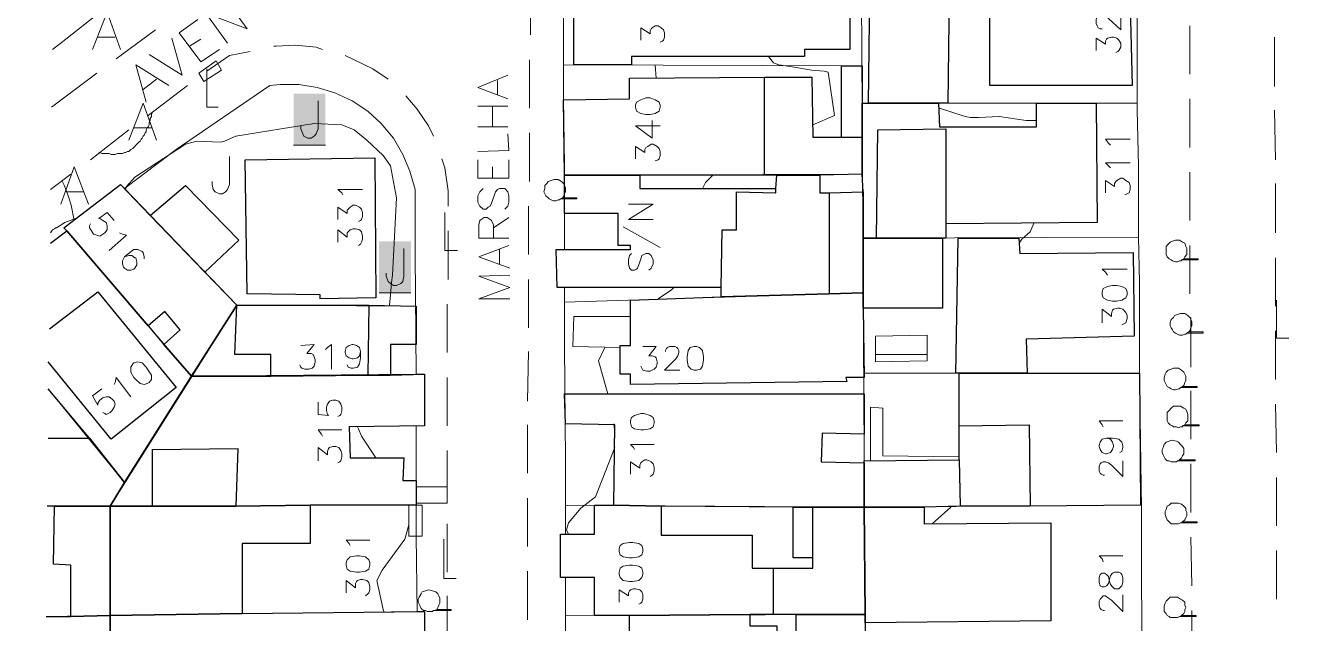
# Model space of a CAD drawing. Extents: x -2391 to 32076, y -11492 to 5852.
# Drawn here: x 4372.7 to 4478.2, y -1070 to -1020.9 of the extents above; entities that cross this region are included whole.
import ezdxf

# ---------------------------------------------------------------- set-up
doc = ezdxf.new("R2010")
doc.units = 0
doc.header["$LTSCALE"] = 7
for name, color, linetype in [('ALVE-CT', 3, 'CONTINUOUS'), ('PDF_A101 - EDIFICACAO', 7, 'CONTINUOUS'), ('PDF_A103 - PROJECAO_1', 7, 'CONTINUOUS'), ('PDF_A104 - PROJECAO_2', 7, 'CONTINUOUS'), ('PDF_A118 - PISCINA', 7, 'CONTINUOUS'), ('PDF_A119 - TELHEIRO', 7, 'CONTINUOUS'), ('PDF_A120 - MARQUISE', 7, 'CONTINUOUS'), ('PDF_A123 - N DE PORTA', 7, 'CONTINUOUS'), ('PDF_A124 - MURO', 7, 'CONTINUOUS'), ('PDF_A133 - CANTEIRO_JARDIM_ESTUFA', 7, 'CONTINUOUS'), ('PDF_C301 - MEIO_FIO_2D', 7, 'CONTINUOUS'), ('PDF_C307 - TXT_NOME_LOGRADOURO', 7, 'CONTINUOUS'), ('PDF_C315 - ESCADARIA', 7, 'CONTINUOUS'), ('PDF_C317 - BOCA_LOBO', 7, 'CONTINUOUS'), ('PDF_F601 - LIMITE_VEGETACAO', 7, 'CONTINUOUS'), ('PDF_F602 - ARVORE_ISOLADA', 7, 'CONTINUOUS'), ('PDF_F604 - TXT_AGRUPAMENTO_ARVORE', 7, 'CONTINUOUS'), ('PDF_G705 - CANAL', 7, 'CONTINUOUS'), ('PDF_I903 - POSTE', 7, 'CONTINUOUS'), ('PDF_N1402 - CURVA_INTERMEDIARIA', 7, 'CONTINUOUS')]:
    doc.layers.add(name, color=color, linetype=linetype)

msp = doc.modelspace()

# ---------------------------------------------------------------- linework, layer by layer
at = {"layer": 'ALVE-CT'}
msp.add_circle((4550.796, -1271.53), 500, dxfattribs=at)
at = {"layer": 'PDF_A101 - EDIFICACAO', "lineweight": 30}
for points in [[(4447.76, -1027.275), (4442.003, -1027.275), (4442.172, -1013.814), (4444.289, -1013.814), (4448.691, -1013.814), (4448.522, -1027.275)], [(4440.479, -1016.1), (4440.479, -1022.873), (4436.754, -1022.873), (4436.754, -1023.465), (4422.53, -1023.465), (4422.53, -1024.143), (4417.789, -1024.143), (4417.789, -1020.163), (4422.191, -1020.163), (4422.191, -1016.1)], [(4463.423, -1016.1), (4463.677, -1025.836), (4451.993, -1025.836), (4451.993, -1019.486), (4451.485, -1019.486), (4451.485, -1016.1), (4453.263, -1016.1)], [(4441.495, -1030.069), (4441.495, -1033.117), (4438.023, -1033.202), (4434.468, -1033.202), (4433.452, -1033.202), (4423.207, -1033.202), (4417.027, -1033.202), (4416.942, -1027.021), (4422.361, -1026.937), (4422.361, -1025.243), (4433.452, -1025.159), (4437.346, -1025.159), (4437.431, -1030.069), (4439.801, -1030.069), (4439.801, -1024.227), (4441.495, -1024.227), (4441.495, -1027.275)], [(4460.713, -1027.275), (4460.798, -1037.096), (4448.352, -1037.181), (4448.352, -1038.366), (4448.098, -1038.366), (4442.68, -1038.366), (4441.579, -1038.366), (4441.579, -1034.556), (4441.495, -1033.117), (4441.495, -1030.069), (4441.495, -1027.275), (4442.003, -1027.275), (4447.76, -1027.275), (4447.844, -1029.222), (4455.803, -1029.222), (4455.803, -1027.275)], [(4401.533, -1043.277), (4396.962, -1043.361), (4396.962, -1043.023), (4390.95, -1042.938), (4390.781, -1031.932), (4401.449, -1031.762)], [(4382.992, -1036.504), (4387.479, -1041.16), (4390.104, -1043.869), (4386.379, -1049.711), (4384.093, -1047.087), (4385.447, -1045.901), (4384.177, -1044.377), (4382.823, -1045.563), (4376.134, -1037.774), (4375.88, -1037.52), (4380.537, -1033.964)], [(4438.023, -1033.202), (4438.023, -1034.641), (4438.785, -1034.641), (4441.579, -1034.556), (4441.579, -1038.366), (4441.579, -1042.853), (4438.785, -1042.938), (4429.896, -1043.192), (4429.896, -1042.43), (4416.434, -1042.43), (4416.35, -1039.297), (4422.445, -1039.297), (4422.445, -1038.959), (4421.429, -1038.959), (4421.429, -1036.334), (4417.027, -1036.334), (4417.027, -1033.202), (4423.207, -1033.202), (4423.207, -1034.302), (4434.383, -1034.302), (4434.468, -1033.202)], [(4387.479, -1041.16), (4382.992, -1036.504), (4385.871, -1034.048), (4390.273, -1038.535)], [(4441.579, -1044.123), (4441.579, -1042.853), (4441.579, -1038.366), (4442.68, -1038.366), (4448.098, -1038.366), (4448.098, -1044.123)], [(4455.041, -1049.457), (4449.453, -1049.457), (4449.199, -1049.457), (4449.368, -1038.366), (4454.364, -1038.366), (4454.448, -1039.636), (4463.761, -1039.551), (4463.846, -1046.409), (4454.956, -1046.663)], [(4441.579, -1044.123), (4441.664, -1049.796), (4440.14, -1049.796), (4440.225, -1050.134), (4422.445, -1050.388), (4422.445, -1049.542), (4421.599, -1049.542), (4421.599, -1047.341), (4421.599, -1047.171), (4422.445, -1047.171), (4422.445, -1044.801), (4422.445, -1043.446), (4429.896, -1043.192), (4438.785, -1042.938), (4441.579, -1042.853)], [(4404.835, -1043.954), (4404.835, -1047.087), (4402.719, -1047.087), (4402.719, -1049.626), (4400.856, -1049.626), (4392.898, -1049.711), (4386.379, -1049.711), (4390.104, -1043.869), (4400.941, -1043.869)], [(4403.819, -1056.4), (4403.735, -1058.262), (4404.835, -1058.262), (4404.835, -1058.77), (4404.835, -1060.125), (4404.835, -1060.294), (4404.243, -1060.294), (4396.115, -1060.294), (4390.019, -1060.379), (4383.161, -1060.379), (4379.69, -1060.379), (4380.875, -1058.431), (4386.379, -1049.711), (4392.898, -1049.711), (4400.856, -1049.626), (4402.719, -1049.626), (4405.513, -1049.542), (4405.513, -1053.775), (4399.332, -1053.86), (4399.417, -1056.4)], [(4446.575, -1060.463), (4441.664, -1060.463), (4441.664, -1056.823), (4441.664, -1056.654), (4449.453, -1056.569), (4449.453, -1053.775), (4449.453, -1049.457), (4455.041, -1049.457), (4464.269, -1049.457), (4464.354, -1060.294), (4455.295, -1060.379), (4449.538, -1060.379)], [(4441.664, -1056.823), (4441.664, -1060.463), (4437.431, -1060.463), (4435.822, -1060.463), (4424.985, -1060.379), (4421.091, -1060.294), (4421.175, -1053.69), (4417.112, -1053.606), (4417.027, -1051.15), (4441.664, -1051.15), (4441.664, -1054.452), (4438.193, -1054.368), (4438.108, -1056.738)], [(4379.69, -1069.353), (4376.473, -1069.438), (4376.473, -1065.205), (4375.034, -1065.12), (4375.118, -1060.379), (4379.69, -1060.379)], [(4390.527, -1069.184), (4379.69, -1069.353), (4379.69, -1060.379), (4383.161, -1060.379), (4390.019, -1060.379), (4396.115, -1060.294), (4396.115, -1063.427), (4390.527, -1063.427)], [(4434.214, -1065.459), (4435.822, -1065.459), (4437.431, -1065.459), (4437.431, -1064.612), (4435.822, -1064.612), (4435.822, -1060.463), (4437.431, -1060.463), (4441.664, -1060.463), (4441.749, -1069.268), (4436.076, -1069.268), (4434.214, -1069.268), (4432.266, -1069.268), (4422.361, -1069.353), (4419.482, -1069.353), (4419.482, -1066.221), (4416.688, -1066.221), (4416.688, -1062.665), (4417.112, -1062.665), (4419.482, -1062.665), (4419.482, -1060.294), (4421.091, -1060.294), (4424.985, -1060.379), (4424.985, -1062.749), (4432.436, -1062.749), (4432.436, -1065.459)], [(4441.749, -1069.946), (4441.749, -1069.268), (4441.664, -1060.463), (4446.575, -1060.463), (4446.575, -1061.818), (4456.988, -1061.733), (4456.988, -1069.776)], [(4405.343, -1078.497), (4404.412, -1078.497), (4398.909, -1078.412), (4398.909, -1077.481), (4387.141, -1077.396), (4387.141, -1078.327), (4384.431, -1078.327), (4383.5, -1078.327), (4383.5, -1074.01), (4379.69, -1074.01), (4379.69, -1069.353), (4390.527, -1069.184), (4405.513, -1069.014), (4405.513, -1078.497)], [(4422.361, -1069.353), (4432.266, -1069.268), (4432.266, -1070.2), (4434.468, -1070.2), (4434.552, -1076.719), (4432.436, -1076.719), (4432.436, -1077.311), (4422.361, -1077.311)], [(4441.749, -1069.946), (4441.749, -1078.158), (4439.886, -1078.158), (4439.886, -1077.142), (4436.161, -1077.227), (4436.076, -1069.268), (4441.749, -1069.268)]]:
    msp.add_lwpolyline(points, close=True, dxfattribs=at)
for points in [[(4374.78, -1038.789), (4376.134, -1037.774), (4382.823, -1045.563), (4384.093, -1047.087), (4386.379, -1049.711), (4380.875, -1058.431), (4377.997, -1054.791), (4374.61, -1050.727)], [(4374.61, -1054.791), (4377.997, -1054.791), (4380.875, -1058.431), (4379.69, -1060.379), (4375.118, -1060.379), (4374.526, -1060.379)], [(4374.441, -1069.438), (4376.473, -1069.438), (4379.69, -1069.353), (4379.69, -1074.01)]]:
    msp.add_lwpolyline(points, dxfattribs=at)
at = {"layer": 'PDF_A103 - PROJECAO_1', "lineweight": 30}
for points in [[(4439.801, -1030.069), (4441.495, -1030.069), (4441.495, -1033.117), (4438.023, -1033.202), (4434.468, -1033.202), (4433.452, -1033.202), (4433.452, -1025.159), (4437.346, -1025.159), (4437.431, -1030.069)], [(4448.352, -1037.181), (4448.352, -1038.366), (4448.098, -1038.366), (4442.68, -1038.366), (4442.765, -1029.476), (4448.352, -1029.392)], [(4438.785, -1034.641), (4438.785, -1042.938), (4429.896, -1043.192), (4429.896, -1042.43), (4429.98, -1037.689), (4431.166, -1037.689), (4431.166, -1034.556), (4434.383, -1034.641), (4434.383, -1034.302), (4434.468, -1033.202), (4438.023, -1033.202), (4438.023, -1034.641)], [(4400.941, -1043.869), (4400.856, -1049.626), (4392.898, -1049.711), (4392.898, -1047.933), (4389.934, -1047.933), (4390.104, -1043.869)], [(4446.575, -1060.463), (4441.664, -1060.463), (4441.664, -1056.823), (4441.664, -1056.654), (4449.453, -1056.569), (4449.453, -1053.775), (4455.21, -1053.69), (4455.295, -1060.379), (4449.538, -1060.379)], [(4390.019, -1060.379), (4383.161, -1060.379), (4383.161, -1055.722), (4390.188, -1055.638)], [(4441.664, -1060.463), (4441.749, -1069.268), (4436.076, -1069.268), (4434.214, -1069.268), (4434.214, -1065.459), (4435.822, -1065.459), (4437.431, -1065.459), (4437.431, -1064.612), (4437.431, -1060.463)]]:
    msp.add_lwpolyline(points, close=True, dxfattribs=at)
for points in [[(4374.695, -1045.817), (4378.674, -1042.769), (4385.109, -1050.642), (4379.775, -1054.876), (4374.61, -1048.526)], [(4374.61, -1054.791), (4377.997, -1054.791), (4380.875, -1058.431), (4379.69, -1060.379), (4375.118, -1060.379), (4374.526, -1060.379)], [(4374.441, -1069.438), (4376.473, -1069.438), (4379.69, -1069.353), (4379.69, -1074.01), (4379.098, -1074.01), (4379.267, -1078.327), (4374.356, -1078.327)]]:
    msp.add_lwpolyline(points, dxfattribs=at)
at = {"layer": 'PDF_A104 - PROJECAO_2', "lineweight": 30}
msp.add_lwpolyline([(4449.538, -1060.379), (4446.575, -1060.463), (4441.664, -1060.463), (4441.664, -1056.823), (4441.664, -1056.654), (4449.453, -1056.569)], close=True, dxfattribs=at)
at = {"layer": 'PDF_A118 - PISCINA', "lineweight": 9}
msp.add_lwpolyline([(4442.595, -1048.526), (4446.829, -1048.441), (4446.829, -1046.325), (4442.595, -1046.409)], close=True, dxfattribs=at)
msp.add_lwpolyline([(4442.595, -1047.933), (4446.829, -1047.933)], dxfattribs=at)
at = {"layer": 'PDF_A119 - TELHEIRO', "lineweight": 9}
msp.add_lwpolyline([(4404.243, -1060.294), (4404.835, -1060.294), (4405.343, -1060.294), (4405.343, -1062.834), (4404.243, -1062.834)], close=True, dxfattribs=at)
at = {"layer": 'PDF_A120 - MARQUISE', "lineweight": 9}
for points in [[(4422.445, -1044.801), (4422.445, -1047.171), (4421.599, -1047.171), (4421.599, -1047.341), (4417.704, -1047.256), (4417.789, -1044.801)], [(4404.835, -1060.125), (4404.835, -1058.77), (4407.375, -1058.77), (4407.375, -1060.125)]]:
    msp.add_lwpolyline(points, close=True, dxfattribs=at)
at = {"layer": 'PDF_A123 - N DE PORTA', "lineweight": 9}
for points in [[(4461.221, -1021.179), (4461.052, -1021.179), (4460.883, -1021.095), (4460.798, -1020.925), (4460.713, -1020.756), (4460.713, -1020.417), (4460.798, -1020.163), (4460.883, -1020.079), (4461.052, -1019.994), (4461.306, -1019.994), (4461.475, -1020.079), (4461.729, -1020.333), (4462.745, -1021.264), (4462.745, -1019.909)], [(4423.292, -1022.111), (4423.292, -1021.095), (4424.054, -1021.603), (4424.054, -1021.349), (4424.139, -1021.179), (4424.223, -1021.095), (4424.477, -1020.925), (4424.731, -1020.925), (4424.985, -1021.095), (4425.155, -1021.264), (4425.239, -1021.518), (4425.239, -1021.857), (4425.155, -1022.111), (4425.07, -1022.195), (4424.901, -1022.28)], [(4460.713, -1022.957), (4460.713, -1021.941), (4461.475, -1022.449), (4461.475, -1022.195), (4461.56, -1022.026), (4461.645, -1021.941), (4461.983, -1021.857), (4462.153, -1021.857), (4462.407, -1021.941), (4462.576, -1022.111), (4462.745, -1022.365), (4462.745, -1022.703), (4462.576, -1022.957), (4462.491, -1023.042), (4462.322, -1023.127)], [(4424.901, -1029.138), (4422.869, -1029.138), (4424.223, -1030.154), (4424.223, -1028.714)], [(4422.869, -1031.847), (4422.869, -1030.831), (4423.631, -1031.339), (4423.631, -1031.085), (4423.715, -1030.916), (4423.885, -1030.831), (4424.139, -1030.662), (4424.308, -1030.662), (4424.647, -1030.831), (4424.816, -1031), (4424.901, -1031.254), (4424.901, -1031.593), (4424.816, -1031.847), (4424.731, -1031.932), (4424.477, -1032.016)], [(4461.899, -1030.746), (4461.729, -1030.577), (4461.475, -1030.238), (4463.507, -1030.238)], [(4461.899, -1032.609), (4461.729, -1032.44), (4461.475, -1032.186), (4463.507, -1032.186)], [(4461.475, -1034.641), (4461.475, -1033.625), (4462.237, -1034.133), (4462.237, -1033.879), (4462.322, -1033.71), (4462.407, -1033.625), (4462.745, -1033.456), (4462.915, -1033.456), (4463.169, -1033.625), (4463.423, -1033.794), (4463.507, -1034.048), (4463.507, -1034.387), (4463.423, -1034.641), (4463.253, -1034.726), (4463.084, -1034.81)], [(4398.824, -1034.81), (4398.74, -1034.641), (4398.401, -1034.387), (4400.433, -1034.387)], [(4398.401, -1036.842), (4398.401, -1035.826), (4399.163, -1036.334), (4399.163, -1036.08), (4399.332, -1035.911), (4399.417, -1035.826), (4399.671, -1035.657), (4399.84, -1035.657), (4400.179, -1035.826), (4400.348, -1035.996), (4400.433, -1036.25), (4400.433, -1036.588), (4400.348, -1036.842), (4400.263, -1036.927), (4400.094, -1037.012)], [(4424.308, -1036.842), (4422.276, -1036.842), (4424.308, -1035.572), (4422.276, -1035.572)], [(4380.029, -1036.927), (4379.436, -1036.25), (4378.759, -1036.758), (4378.844, -1036.758), (4379.098, -1036.927), (4379.352, -1037.096), (4379.436, -1037.35), (4379.436, -1037.689), (4379.267, -1037.943), (4379.098, -1038.028), (4378.844, -1038.197), (4378.59, -1038.112), (4378.336, -1038.028), (4378.166, -1037.774), (4377.997, -1037.52), (4377.997, -1037.35), (4378.082, -1037.181)], [(4380.452, -1037.943), (4380.706, -1038.028), (4381.045, -1038.112), (4379.606, -1039.382)], [(4398.401, -1038.705), (4398.401, -1037.689), (4399.163, -1038.281), (4399.163, -1037.943), (4399.332, -1037.774), (4399.417, -1037.689), (4399.671, -1037.604), (4399.84, -1037.604), (4400.179, -1037.689), (4400.348, -1037.858), (4400.433, -1038.197), (4400.433, -1038.451), (4400.348, -1038.705), (4400.263, -1038.874), (4400.094, -1038.959)], [(4421.853, -1037.435), (4424.901, -1039.128)], [(4382.484, -1040.059), (4382.484, -1039.89), (4382.399, -1039.551), (4382.315, -1039.467), (4381.976, -1039.297), (4381.637, -1039.297), (4381.299, -1039.551), (4380.875, -1039.89), (4380.706, -1040.229), (4380.706, -1040.483), (4380.791, -1040.737), (4380.875, -1040.821), (4381.129, -1040.991), (4381.383, -1040.991), (4381.637, -1040.906), (4381.722, -1040.821), (4381.891, -1040.567), (4381.891, -1040.313), (4381.807, -1039.975), (4381.722, -1039.975), (4381.468, -1039.805), (4381.214, -1039.805), (4380.875, -1039.89)], [(4422.53, -1039.636), (4422.361, -1039.805), (4422.276, -1040.144), (4422.276, -1040.483), (4422.361, -1040.821), (4422.53, -1040.991), (4422.784, -1040.991), (4422.953, -1040.906), (4423.038, -1040.821), (4423.123, -1040.567), (4423.292, -1040.059), (4423.377, -1039.805), (4423.546, -1039.721), (4423.715, -1039.636), (4423.969, -1039.636), (4424.139, -1039.805), (4424.308, -1040.144), (4424.308, -1040.483), (4424.139, -1040.821), (4423.969, -1040.991)], [(4461.645, -1041.414), (4461.475, -1041.16), (4461.221, -1040.906), (4463.253, -1040.906)], [(4461.221, -1045.309), (4461.221, -1044.208), (4461.983, -1044.801), (4461.983, -1044.547), (4462.068, -1044.293), (4462.153, -1044.208), (4462.491, -1044.123), (4462.661, -1044.123), (4462.915, -1044.208), (4463.169, -1044.462), (4463.253, -1044.716), (4463.253, -1044.97), (4463.169, -1045.309), (4462.999, -1045.393), (4462.83, -1045.478)], [(4395.353, -1047.171), (4396.454, -1047.087), (4395.861, -1047.848), (4396.2, -1047.848), (4396.369, -1047.933), (4396.454, -1048.102), (4396.538, -1048.356), (4396.538, -1048.526), (4396.454, -1048.864), (4396.284, -1049.034), (4396.03, -1049.118), (4395.692, -1049.118), (4395.438, -1049.034), (4395.353, -1048.949), (4395.268, -1048.78)], [(4397.385, -1047.51), (4397.554, -1047.341), (4397.893, -1047.087), (4397.893, -1049.118)], [(4400.263, -1047.679), (4400.179, -1048.018), (4400.009, -1048.187), (4399.671, -1048.272), (4399.586, -1048.272), (4399.332, -1048.187), (4399.078, -1048.018), (4398.994, -1047.764), (4398.994, -1047.679), (4399.078, -1047.341), (4399.332, -1047.171), (4399.586, -1047.087), (4399.671, -1047.087), (4399.925, -1047.171), (4400.179, -1047.341), (4400.263, -1047.679), (4400.263, -1048.187), (4400.179, -1048.695), (4400.009, -1048.949), (4399.671, -1049.034), (4399.501, -1049.034), (4399.247, -1048.949), (4399.163, -1048.78)], [(4423.461, -1047.256), (4424.562, -1047.256), (4423.969, -1048.018), (4424.223, -1048.018), (4424.477, -1048.102), (4424.562, -1048.187), (4424.647, -1048.526), (4424.647, -1048.695), (4424.562, -1048.949), (4424.393, -1049.118), (4424.054, -1049.288), (4423.8, -1049.288), (4423.461, -1049.203), (4423.377, -1049.034), (4423.292, -1048.864)], [(4425.324, -1047.679), (4425.324, -1047.595), (4425.409, -1047.425), (4425.493, -1047.341), (4425.663, -1047.256), (4426.086, -1047.256), (4426.255, -1047.341), (4426.34, -1047.425), (4426.425, -1047.595), (4426.425, -1047.764), (4426.34, -1048.018), (4426.171, -1048.272), (4425.239, -1049.203), (4426.509, -1049.203)], [(4380.029, -1050.388), (4380.113, -1050.219), (4380.198, -1049.796), (4381.383, -1051.404)], [(4379.013, -1050.727), (4378.251, -1051.32), (4378.674, -1052.082), (4378.674, -1051.912), (4378.844, -1051.658), (4379.098, -1051.489), (4379.352, -1051.404), (4379.606, -1051.404), (4379.859, -1051.574), (4380.029, -1051.743), (4380.113, -1051.997), (4380.029, -1052.251), (4379.859, -1052.505), (4379.69, -1052.674), (4379.352, -1052.844), (4379.267, -1052.759), (4379.098, -1052.674)], [(4396.792, -1051.828), (4396.792, -1052.844), (4397.639, -1052.928), (4397.554, -1052.844), (4397.47, -1052.505), (4397.47, -1052.251), (4397.554, -1051.997), (4397.724, -1051.743), (4397.978, -1051.658), (4398.232, -1051.658), (4398.486, -1051.743), (4398.655, -1051.997), (4398.74, -1052.251), (4398.74, -1052.505), (4398.655, -1052.844), (4398.57, -1052.928), (4398.401, -1053.013)], [(4461.306, -1053.86), (4461.221, -1053.69), (4460.967, -1053.352), (4462.915, -1053.352)], [(4397.131, -1054.622), (4397.046, -1054.452), (4396.792, -1054.114), (4398.74, -1054.114)], [(4461.56, -1054.791), (4461.899, -1054.876), (4462.068, -1055.13), (4462.153, -1055.384), (4462.153, -1055.468), (4462.068, -1055.722), (4461.899, -1055.976), (4461.56, -1056.061), (4461.475, -1056.061), (4461.221, -1055.976), (4461.052, -1055.722), (4460.967, -1055.468), (4460.967, -1055.384), (4461.052, -1055.13), (4461.221, -1054.876), (4461.56, -1054.791), (4462.068, -1054.791), (4462.576, -1054.876), (4462.83, -1055.13), (4462.915, -1055.384), (4462.915, -1055.553), (4462.83, -1055.892), (4462.661, -1055.976)], [(4396.792, -1056.654), (4396.792, -1055.553), (4397.554, -1056.146), (4397.554, -1055.892), (4397.639, -1055.638), (4397.724, -1055.553), (4397.978, -1055.468), (4398.232, -1055.468), (4398.486, -1055.553), (4398.655, -1055.807), (4398.74, -1056.061), (4398.74, -1056.315), (4398.655, -1056.654), (4398.57, -1056.738), (4398.401, -1056.823)], [(4422.784, -1055.722), (4422.699, -1055.553), (4422.445, -1055.299), (4424.393, -1055.299)], [(4422.445, -1057.754), (4422.445, -1056.738), (4423.207, -1057.246), (4423.207, -1056.992), (4423.292, -1056.823), (4423.377, -1056.738), (4423.631, -1056.569), (4423.8, -1056.569), (4424.139, -1056.738), (4424.308, -1056.908), (4424.393, -1057.162), (4424.393, -1057.5), (4424.308, -1057.754), (4424.223, -1057.839), (4424.054, -1057.923)], [(4461.391, -1057.839), (4461.306, -1057.839), (4461.137, -1057.754), (4461.052, -1057.669), (4460.967, -1057.5), (4460.967, -1057.077), (4461.052, -1056.908), (4461.137, -1056.823), (4461.306, -1056.738), (4461.475, -1056.738), (4461.729, -1056.823), (4461.983, -1056.992), (4462.915, -1057.923), (4462.915, -1056.654)], [(4399.417, -1063.596), (4399.332, -1063.427), (4399.078, -1063.173), (4401.025, -1063.173)], [(4461.306, -1064.951), (4461.221, -1064.697), (4460.967, -1064.443), (4462.915, -1064.443)], [(4399.078, -1067.49), (4399.078, -1066.475), (4399.84, -1067.067), (4399.84, -1066.729), (4399.925, -1066.559), (4400.009, -1066.475), (4400.263, -1066.39), (4400.433, -1066.39), (4400.771, -1066.475), (4400.941, -1066.644), (4401.025, -1066.983), (4401.025, -1067.236), (4400.941, -1067.49), (4400.856, -1067.575), (4400.687, -1067.744)], [(4421.514, -1068.252), (4421.514, -1067.236), (4422.276, -1067.744), (4422.276, -1067.49), (4422.361, -1067.321), (4422.445, -1067.236), (4422.699, -1067.152), (4422.869, -1067.152), (4423.207, -1067.236), (4423.377, -1067.406), (4423.461, -1067.66), (4423.461, -1067.998), (4423.377, -1068.252), (4423.292, -1068.337), (4423.123, -1068.422)], [(4461.391, -1068.93), (4461.306, -1068.93), (4461.137, -1068.845), (4461.052, -1068.76), (4460.967, -1068.506), (4460.967, -1068.168), (4461.052, -1067.998), (4461.137, -1067.914), (4461.306, -1067.744), (4461.475, -1067.744), (4461.729, -1067.914), (4461.983, -1068.083), (4462.915, -1069.014), (4462.915, -1067.66)]]:
    msp.add_lwpolyline(points, dxfattribs=at)
for points in [[(4422.869, -1027.614), (4422.953, -1027.953), (4423.292, -1028.122), (4423.715, -1028.207), (4424.054, -1028.207), (4424.477, -1028.122), (4424.816, -1027.953), (4424.901, -1027.614), (4424.901, -1027.445), (4424.816, -1027.191), (4424.477, -1027.021), (4424.054, -1026.852), (4423.715, -1026.852), (4423.292, -1027.021), (4422.953, -1027.191), (4422.869, -1027.445)], [(4461.221, -1043.023), (4461.306, -1043.277), (4461.645, -1043.446), (4462.068, -1043.531), (4462.407, -1043.531), (4462.83, -1043.446), (4463.169, -1043.277), (4463.253, -1043.023), (4463.253, -1042.769), (4463.169, -1042.515), (4462.83, -1042.345), (4462.407, -1042.261), (4462.068, -1042.261), (4461.645, -1042.345), (4461.306, -1042.515), (4461.221, -1042.769)], [(4427.695, -1047.256), (4427.356, -1047.341), (4427.187, -1047.595), (4427.102, -1048.102), (4427.102, -1048.356), (4427.187, -1048.864), (4427.441, -1049.118), (4427.695, -1049.203), (4427.864, -1049.203), (4428.203, -1049.118), (4428.372, -1048.864), (4428.456, -1048.356), (4428.456, -1048.102), (4428.372, -1047.595), (4428.118, -1047.341), (4427.864, -1047.256)], [(4381.553, -1048.695), (4381.383, -1048.949), (4381.383, -1049.372), (4381.637, -1049.796), (4381.807, -1049.965), (4382.145, -1050.304), (4382.484, -1050.388), (4382.738, -1050.304), (4382.907, -1050.219), (4383.077, -1049.965), (4383.077, -1049.626), (4382.823, -1049.203), (4382.653, -1048.949), (4382.315, -1048.61), (4381.976, -1048.526), (4381.637, -1048.61)], [(4422.445, -1053.521), (4422.53, -1053.86), (4422.784, -1054.029), (4423.292, -1054.114), (4423.546, -1054.114), (4424.054, -1054.029), (4424.308, -1053.86), (4424.393, -1053.521), (4424.393, -1053.352), (4424.308, -1053.098), (4424.054, -1052.928), (4423.546, -1052.759), (4423.292, -1052.759), (4422.784, -1052.928), (4422.53, -1053.098), (4422.445, -1053.352)], [(4421.514, -1064.104), (4421.599, -1064.358), (4421.853, -1064.527), (4422.361, -1064.612), (4422.615, -1064.612), (4423.123, -1064.527), (4423.377, -1064.358), (4423.461, -1064.104), (4423.461, -1063.85), (4423.377, -1063.596), (4423.123, -1063.427), (4422.615, -1063.342), (4422.361, -1063.342), (4421.853, -1063.427), (4421.599, -1063.596), (4421.514, -1063.85)], [(4399.078, -1065.205), (4399.163, -1065.543), (4399.417, -1065.713), (4399.925, -1065.797), (4400.179, -1065.797), (4400.687, -1065.713), (4400.941, -1065.543), (4401.025, -1065.205), (4401.025, -1065.035), (4400.941, -1064.781), (4400.687, -1064.527), (4400.179, -1064.443), (4399.925, -1064.443), (4399.417, -1064.527), (4399.163, -1064.781), (4399.078, -1065.035)], [(4421.514, -1065.967), (4421.599, -1066.221), (4421.853, -1066.475), (4422.361, -1066.559), (4422.615, -1066.559), (4423.123, -1066.475), (4423.377, -1066.221), (4423.461, -1065.967), (4423.461, -1065.797), (4423.377, -1065.459), (4423.123, -1065.289), (4422.615, -1065.205), (4422.361, -1065.205), (4421.853, -1065.289), (4421.599, -1065.459), (4421.514, -1065.797)], [(4460.967, -1066.644), (4461.052, -1066.898), (4461.221, -1066.983), (4461.391, -1066.983), (4461.56, -1066.898), (4461.729, -1066.729), (4461.814, -1066.39), (4461.899, -1066.051), (4462.068, -1065.882), (4462.237, -1065.797), (4462.576, -1065.797), (4462.745, -1065.882), (4462.83, -1065.967), (4462.915, -1066.221), (4462.915, -1066.644), (4462.83, -1066.898), (4462.745, -1066.983), (4462.576, -1067.152), (4462.237, -1067.152), (4462.068, -1066.983), (4461.899, -1066.813), (4461.814, -1066.559), (4461.729, -1066.136), (4461.56, -1065.967), (4461.391, -1065.882), (4461.221, -1065.882), (4461.052, -1065.967), (4460.967, -1066.221)]]:
    msp.add_lwpolyline(points, close=True, dxfattribs=at)
at = {"layer": 'PDF_A124 - MURO', "lineweight": 9}
for points in [[(4417.112, -1071.978), (4417.112, -1069.522), (4417.112, -1066.221), (4416.688, -1066.221), (4416.688, -1062.665), (4417.112, -1062.665), (4417.112, -1057.923), (4417.112, -1056.569), (4417.027, -1047.256), (4417.027, -1043.7), (4417.027, -1042.938), (4417.027, -1042.43), (4416.434, -1042.43), (4416.35, -1039.297), (4417.027, -1039.297), (4417.027, -1037.012), (4417.027, -1032.355), (4416.942, -1026.937), (4416.942, -1012.12)], [(4441.41, -1013.814), (4442.257, -1159.181)], [(4464.1, -1016.354), (4464.1, -1027.36), (4464.1, -1027.868), (4464.185, -1032.44), (4464.185, -1038.281), (4441.579, -1038.366)], [(4441.495, -1024.227), (4416.942, -1024.143)], [(4424.477, -1024.143), (4424.562, -1025.243)], [(4374.78, -1038.789), (4376.134, -1037.774), (4375.88, -1037.52), (4380.537, -1033.964), (4380.875, -1034.302), (4385.109, -1031.085), (4392.813, -1025.836), (4393.66, -1025.751), (4395.184, -1025.751), (4396.708, -1026.005), (4398.147, -1026.429), (4399.586, -1027.106), (4400.856, -1027.953), (4401.957, -1028.968), (4402.973, -1030.154), (4403.735, -1031.508), (4404.327, -1032.863), (4404.751, -1034.387), (4404.751, -1038.451), (4404.751, -1039.721), (4404.835, -1049.542), (4386.379, -1049.711), (4376.134, -1037.774)], [(4441.495, -1027.275), (4464.1, -1027.275)], [(4441.495, -1033.117), (4417.027, -1033.202)], [(4390.104, -1043.869), (4380.875, -1034.302)], [(4464.185, -1038.281), (4464.269, -1042.007), (4464.269, -1049.457)], [(4417.027, -1043.615), (4441.579, -1042.853)], [(4404.835, -1043.954), (4390.104, -1043.869), (4379.69, -1060.379), (4380.029, -1159.52)], [(4404.835, -1049.542), (4405.513, -1049.542), (4405.513, -1053.775), (4404.835, -1053.775), (4404.835, -1055.045), (4404.835, -1056.569), (4404.835, -1060.294), (4374.526, -1060.379)], [(4441.664, -1049.457), (4464.269, -1049.457), (4464.439, -1060.548), (4464.439, -1066.813), (4464.523, -1074.433)], [(4380.875, -1058.431), (4374.61, -1050.727)], [(4417.027, -1051.15), (4441.664, -1051.15)], [(4404.835, -1060.294), (4404.835, -1062.834), (4404.92, -1069.014), (4405.513, -1069.014), (4405.513, -1078.497), (4404.92, -1078.497), (4379.775, -1078.327), (4374.356, -1078.327)], [(4464.354, -1060.294), (4441.664, -1060.463), (4417.112, -1060.294)], [(4374.441, -1069.438), (4379.69, -1069.353), (4404.92, -1069.014)], [(4441.749, -1069.268), (4417.112, -1069.353)]]:
    msp.add_lwpolyline(points, dxfattribs=at)
at = {"layer": 'PDF_A133 - CANTEIRO_JARDIM_ESTUFA', "lineweight": 9}
for points in [[(4396.792, -1027.106), (4396.792, -1029.392), (4396.623, -1029.815), (4396.454, -1029.984), (4396.2, -1030.154), (4395.946, -1030.154), (4395.607, -1029.984), (4395.522, -1029.815), (4395.353, -1029.392), (4395.353, -1029.138)], [(4389.511, -1031.678), (4389.511, -1033.964), (4389.342, -1034.387), (4389.173, -1034.556), (4388.919, -1034.726), (4388.665, -1034.726), (4388.326, -1034.556), (4388.157, -1034.387), (4388.072, -1033.964), (4388.072, -1033.71)], [(4403.819, -1039.213), (4403.819, -1041.499), (4403.735, -1041.922), (4403.565, -1042.091), (4403.227, -1042.261), (4402.973, -1042.261), (4402.719, -1042.091), (4402.549, -1041.922), (4402.38, -1041.499), (4402.38, -1041.245)]]:
    msp.add_lwpolyline(points, dxfattribs=at)
at = {"layer": 'PDF_A133 - CANTEIRO_JARDIM_ESTUFA', "color": 7, "lineweight": 0, "true_color": 0xffffff}
for points in [[(4394.76, -1030.746), (4397.385, -1030.746)], [(4401.787, -1042.853), (4404.412, -1042.853)]]:
    msp.add_lwpolyline(points, dxfattribs=at)
at = {"layer": 'PDF_A133 - CANTEIRO_JARDIM_ESTUFA', "color": 7, "true_color": 0xffffff, "transparency": 33554559}
for points in [[(4394.76, -1026.513), (4397.385, -1026.513), (4394.76, -1030.746)], [(4397.385, -1026.513), (4394.76, -1030.746), (4397.385, -1030.746)], [(4401.787, -1038.62), (4404.412, -1038.62), (4401.787, -1042.853)], [(4404.412, -1038.62), (4401.787, -1042.853), (4404.412, -1042.853)]]:
    msp.add_solid(points, dxfattribs=at)
at = {"layer": 'PDF_C301 - MEIO_FIO_2D', "lineweight": 9}
for points in [[(4414.233, -1021.687), (4414.233, -1017.708)], [(4380.198, -1023.635), (4383.415, -1021.264)], [(4468.418, -1020.925), (4468.418, -1024.905)], [(4475.36, -1021.857), (4475.36, -1025.921)], [(4391.204, -1023.042), (4389.511, -1023.381), (4387.649, -1024.651)], [(4397.131, -1022.873), (4396.623, -1022.703), (4394.93, -1022.534), (4393.321, -1022.619), (4393.152, -1022.619)], [(4402.549, -1025.328), (4401.279, -1024.481), (4399.755, -1023.719), (4398.994, -1023.381)], [(4414.148, -1027.699), (4414.148, -1023.719)], [(4374.864, -1027.614), (4378.59, -1024.82)], [(4386.04, -1025.836), (4382.823, -1028.291)], [(4406.275, -1029.984), (4405.851, -1029.138), (4404.92, -1027.783), (4403.989, -1026.683)], [(4468.418, -1026.937), (4468.418, -1030.916)], [(4475.36, -1027.868), (4475.445, -1031.932)], [(4381.214, -1029.476), (4378.082, -1031.932)], [(4414.148, -1033.71), (4414.148, -1029.73)], [(4407.46, -1035.742), (4407.46, -1034.472), (4407.206, -1032.609), (4406.952, -1031.847)], [(4468.418, -1032.948), (4468.418, -1036.927)], [(4376.473, -1033.117), (4374.78, -1034.387)], [(4475.445, -1033.879), (4475.445, -1037.943)], [(4414.064, -1039.721), (4414.064, -1037.604), (4414.064, -1035.742)], [(4407.46, -1041.753), (4407.46, -1037.774)], [(4468.418, -1038.959), (4468.418, -1042.938)], [(4475.445, -1039.975), (4475.445, -1043.954)], [(4414.064, -1045.732), (4414.064, -1041.753)], [(4407.375, -1047.764), (4407.375, -1043.785)], [(4468.502, -1044.885), (4468.502, -1048.949)], [(4475.445, -1045.986), (4475.445, -1049.965)], [(4413.979, -1051.743), (4414.064, -1047.679)], [(4407.375, -1053.775), (4407.375, -1052.251), (4407.375, -1049.796)], [(4468.502, -1050.896), (4468.502, -1054.876)], [(4475.445, -1051.997), (4475.53, -1055.976)], [(4413.979, -1057.669), (4413.979, -1053.69)], [(4407.375, -1059.786), (4407.375, -1058.77), (4407.375, -1055.807)], [(4468.502, -1056.908), (4468.502, -1060.887)], [(4475.53, -1058.008), (4475.53, -1061.987)], [(4413.979, -1063.681), (4413.979, -1059.701)], [(4407.375, -1065.797), (4407.375, -1061.818)], [(4468.502, -1062.919), (4468.587, -1066.898)], [(4475.53, -1064.019), (4475.53, -1067.998)], [(4413.979, -1069.692), (4413.979, -1065.713)], [(4407.375, -1071.808), (4407.375, -1067.744)], [(4468.587, -1068.93), (4468.587, -1072.909)]]:
    msp.add_lwpolyline(points, dxfattribs=at)
at = {"layer": 'PDF_C307 - TXT_NOME_LOGRADOURO', "lineweight": 9}
for points in [[(4389.342, -1022.365), (4387.564, -1019.909), (4390.95, -1021.179), (4389.173, -1018.724)], [(4388.665, -1022.873), (4387.141, -1023.889), (4385.363, -1021.518), (4386.887, -1020.417)], [(4382.907, -1023.296), (4385.617, -1024.989), (4384.77, -1021.941)], [(4386.209, -1022.619), (4387.141, -1022.026)], [(4382.653, -1027.191), (4381.807, -1024.143), (4384.516, -1025.836)], [(4382.399, -1026.175), (4383.5, -1025.328)], [(4412.37, -1026.937), (4409.915, -1026.005), (4412.37, -1024.989)], [(4411.524, -1026.598), (4411.524, -1025.413)], [(4409.915, -1027.529), (4412.37, -1027.529)], [(4411.1, -1029.222), (4411.1, -1027.529)], [(4409.915, -1029.222), (4412.37, -1029.222)], [(4409.915, -1031.254), (4412.455, -1031.17), (4412.37, -1029.815)], [(4412.455, -1031.932), (4412.455, -1033.456), (4409.915, -1033.456), (4409.915, -1031.932)], [(4411.1, -1033.456), (4411.1, -1032.524)], [(4410.338, -1034.302), (4410.084, -1034.556), (4409.915, -1034.895), (4409.915, -1035.403), (4410.084, -1035.742), (4410.338, -1035.996), (4410.592, -1035.996), (4410.762, -1035.826), (4410.931, -1035.742), (4411.016, -1035.488), (4411.27, -1034.81), (4411.354, -1034.556), (4411.524, -1034.387), (4411.693, -1034.302), (4412.116, -1034.302), (4412.37, -1034.556), (4412.455, -1034.895), (4412.455, -1035.403), (4412.37, -1035.742), (4412.116, -1035.996)], [(4412.455, -1038.366), (4410, -1038.366), (4410, -1037.266), (4410.084, -1036.927), (4410.169, -1036.842), (4410.423, -1036.673), (4410.677, -1036.673), (4410.931, -1036.842), (4411.016, -1036.927), (4411.185, -1037.266), (4411.185, -1038.366)], [(4411.185, -1037.52), (4412.455, -1036.673)], [(4412.54, -1040.821), (4410, -1039.89), (4412.455, -1038.959)], [(4411.693, -1040.483), (4411.693, -1039.297)], [(4412.54, -1043.361), (4410, -1043.361), (4412.54, -1042.43), (4410, -1041.499), (4412.54, -1041.414)]]:
    msp.add_lwpolyline(points, dxfattribs=at)
at = {"layer": 'PDF_C315 - ESCADARIA', "lineweight": 9}
msp.add_lwpolyline([(4442.172, -1056.654), (4442.172, -1052.251), (4443.188, -1052.336), (4443.188, -1056.23), (4449.453, -1056.315), (4449.453, -1056.569)], close=True, dxfattribs=at)
at = {"layer": 'PDF_C317 - BOCA_LOBO', "lineweight": 9}
msp.add_lwpolyline([(4387.395, -1025.497), (4388.834, -1024.566), (4388.411, -1023.804), (4386.971, -1024.82)], close=True, dxfattribs=at)
at = {"layer": 'PDF_F601 - LIMITE_VEGETACAO', "lineweight": 9}
msp.add_lwpolyline([(4378.759, -1031.339), (4378.844, -1031.339), (4379.013, -1031.424), (4379.267, -1031.424), (4379.436, -1031.424), (4379.606, -1031.424), (4379.775, -1031.508), (4379.944, -1031.508), (4380.113, -1031.508), (4380.283, -1031.424), (4380.452, -1031.424), (4380.621, -1031.424), (4380.706, -1031.424), (4380.875, -1031.339), (4380.96, -1031.339), (4381.129, -1031.254), (4381.214, -1031.254), (4381.299, -1031.17), (4381.383, -1031.085), (4381.553, -1031), (4381.637, -1030.916), (4381.722, -1030.831), (4381.807, -1030.746), (4381.891, -1030.662), (4381.976, -1030.577), (4382.061, -1030.492), (4382.145, -1030.408), (4382.23, -1030.238), (4382.315, -1030.154), (4382.399, -1029.984), (4382.484, -1029.9), (4382.569, -1029.73), (4382.653, -1029.646), (4382.653, -1029.476), (4382.738, -1029.307), (4382.823, -1029.222), (4382.907, -1029.053), (4382.907, -1028.884), (4382.992, -1028.714), (4382.992, -1028.545), (4383.077, -1028.376), (4383.077, -1028.207), (4383.161, -1028.037)], dxfattribs=at)
msp.add_arc((4366.772, -1038.183), 10.034, 7.18998, 27.01548, dxfattribs=at)
at = {"layer": 'PDF_F602 - ARVORE_ISOLADA', "lineweight": 9}
for points in [[(4416.858, -1035.064), (4416.688, -1035.149), (4416.604, -1035.234), (4416.519, -1035.234), (4416.35, -1035.318), (4416.096, -1035.318), (4415.926, -1035.234), (4415.757, -1035.149), (4415.672, -1035.064), (4415.503, -1034.895), (4415.418, -1034.726), (4415.334, -1034.556), (4415.418, -1034.302), (4415.418, -1034.048), (4415.588, -1033.879), (4415.672, -1033.71), (4415.926, -1033.625), (4416.18, -1033.54), (4416.519, -1033.54), (4416.773, -1033.71), (4416.942, -1033.879), (4417.027, -1034.048), (4417.112, -1034.218), (4417.112, -1034.387), (4417.112, -1034.556), (4417.027, -1034.726), (4416.942, -1034.98), (4416.858, -1035.064), (4416.688, -1035.149), (4418.043, -1035.149), (4418.043, -1035.064)], [(4467.91, -1040.059), (4467.74, -1040.144), (4467.74, -1040.229), (4467.571, -1040.229), (4467.402, -1040.313), (4467.232, -1040.313), (4466.978, -1040.229), (4466.894, -1040.144), (4466.725, -1040.059), (4466.555, -1039.89), (4466.471, -1039.721), (4466.471, -1039.467), (4466.471, -1039.297), (4466.471, -1039.043), (4466.64, -1038.874), (4466.809, -1038.705), (4466.978, -1038.62), (4467.232, -1038.535), (4467.571, -1038.535), (4467.825, -1038.705), (4467.994, -1038.789), (4468.079, -1039.043), (4468.164, -1039.213), (4468.164, -1039.382), (4468.164, -1039.551), (4468.164, -1039.721), (4467.994, -1039.89), (4467.91, -1040.059), (4467.74, -1040.144), (4469.095, -1040.144), (4469.095, -1040.059)], [(4468.333, -1046.071), (4468.164, -1046.155), (4468.079, -1046.24), (4467.994, -1046.24), (4467.825, -1046.325), (4467.571, -1046.325), (4467.402, -1046.24), (4467.232, -1046.155), (4467.063, -1046.071), (4466.978, -1045.901), (4466.894, -1045.732), (4466.809, -1045.563), (4466.809, -1045.309), (4466.894, -1045.055), (4467.063, -1044.885), (4467.148, -1044.716), (4467.402, -1044.631), (4467.656, -1044.547), (4467.994, -1044.547), (4468.248, -1044.716), (4468.418, -1044.885), (4468.502, -1045.055), (4468.587, -1045.224), (4468.587, -1045.393), (4468.587, -1045.563), (4468.502, -1045.732), (4468.418, -1045.986), (4468.333, -1046.071), (4468.164, -1046.155), (4469.518, -1046.155), (4469.518, -1046.071)], [(4467.825, -1050.558), (4467.656, -1050.642), (4467.571, -1050.727), (4467.486, -1050.727), (4467.232, -1050.812), (4467.063, -1050.812), (4466.894, -1050.727), (4466.725, -1050.642), (4466.555, -1050.558), (4466.471, -1050.388), (4466.386, -1050.219), (4466.301, -1050.05), (4466.301, -1049.796), (4466.386, -1049.542), (4466.471, -1049.372), (4466.64, -1049.203), (4466.894, -1049.118), (4467.063, -1049.034), (4467.486, -1049.034), (4467.74, -1049.203), (4467.91, -1049.372), (4467.994, -1049.542), (4468.079, -1049.711), (4468.079, -1049.88), (4468.079, -1050.05), (4467.994, -1050.219), (4467.91, -1050.473), (4467.825, -1050.558), (4467.656, -1050.642), (4469.01, -1050.642), (4469.01, -1050.558)], [(4467.994, -1053.69), (4467.825, -1053.775), (4467.825, -1053.86), (4467.656, -1053.86), (4467.486, -1053.944), (4467.317, -1053.86), (4467.063, -1053.86), (4466.978, -1053.775), (4466.809, -1053.69), (4466.64, -1053.521), (4466.555, -1053.352), (4466.555, -1053.098), (4466.555, -1052.928), (4466.555, -1052.674), (4466.725, -1052.505), (4466.894, -1052.336), (4467.063, -1052.166), (4467.317, -1052.166), (4467.656, -1052.166), (4467.91, -1052.336), (4468.079, -1052.42), (4468.164, -1052.59), (4468.248, -1052.844), (4468.248, -1053.013), (4468.248, -1053.182), (4468.248, -1053.352), (4468.079, -1053.521), (4467.994, -1053.69), (4467.825, -1053.775), (4469.18, -1053.775), (4469.18, -1053.69)], [(4467.571, -1056.569), (4467.486, -1056.654), (4467.402, -1056.654), (4467.317, -1056.738), (4467.063, -1056.738), (4466.894, -1056.738), (4466.725, -1056.654), (4466.555, -1056.654), (4466.386, -1056.484), (4466.301, -1056.315), (4466.217, -1056.146), (4466.132, -1055.976), (4466.132, -1055.722), (4466.217, -1055.553), (4466.301, -1055.299), (4466.471, -1055.13), (4466.725, -1055.045), (4466.894, -1054.96), (4467.317, -1055.045), (4467.486, -1055.13), (4467.656, -1055.299), (4467.825, -1055.468), (4467.91, -1055.638), (4467.91, -1055.807), (4467.91, -1056.061), (4467.825, -1056.23), (4467.74, -1056.4), (4467.571, -1056.569), (4467.486, -1056.654), (4468.841, -1056.654), (4468.841, -1056.569)], [(4467.825, -1061.649), (4467.74, -1061.733), (4467.656, -1061.733), (4467.486, -1061.818), (4467.317, -1061.818), (4467.148, -1061.818), (4466.894, -1061.818), (4466.809, -1061.733), (4466.64, -1061.564), (4466.555, -1061.479), (4466.471, -1061.31), (4466.386, -1061.056), (4466.386, -1060.802), (4466.471, -1060.633), (4466.555, -1060.379), (4466.725, -1060.294), (4466.894, -1060.125), (4467.148, -1060.125), (4467.486, -1060.125), (4467.74, -1060.209), (4467.91, -1060.379), (4468.079, -1060.548), (4468.079, -1060.717), (4468.164, -1060.887), (4468.164, -1061.141), (4468.079, -1061.31), (4467.994, -1061.479), (4467.825, -1061.649), (4467.74, -1061.733), (4469.01, -1061.733), (4469.01, -1061.649)], [(4406.529, -1068.845), (4406.359, -1068.93), (4406.275, -1068.93), (4406.19, -1069.014), (4406.021, -1069.014), (4405.767, -1069.014), (4405.597, -1068.93), (4405.428, -1068.93), (4405.259, -1068.76), (4405.174, -1068.591), (4405.089, -1068.422), (4405.005, -1068.252), (4405.005, -1067.998), (4405.089, -1067.829), (4405.259, -1067.575), (4405.343, -1067.406), (4405.597, -1067.321), (4405.851, -1067.236), (4406.19, -1067.321), (4406.444, -1067.406), (4406.613, -1067.575), (4406.698, -1067.744), (4406.783, -1067.914), (4406.783, -1068.083), (4406.783, -1068.337), (4406.698, -1068.506), (4406.613, -1068.676), (4406.529, -1068.845), (4406.359, -1068.93), (4407.714, -1068.93), (4407.714, -1068.845)], [(4467.74, -1069.353), (4467.656, -1069.438), (4467.571, -1069.438), (4467.402, -1069.522), (4467.232, -1069.522), (4467.063, -1069.522), (4466.809, -1069.522), (4466.725, -1069.438), (4466.555, -1069.353), (4466.471, -1069.184), (4466.301, -1069.014), (4466.301, -1068.76), (4466.301, -1068.591), (4466.386, -1068.337), (4466.471, -1068.168), (4466.64, -1067.998), (4466.809, -1067.829), (4467.063, -1067.829), (4467.402, -1067.829), (4467.656, -1067.998), (4467.825, -1068.083), (4467.994, -1068.252), (4467.994, -1068.506), (4468.079, -1068.676), (4467.994, -1068.845), (4467.994, -1069.014), (4467.91, -1069.184), (4467.74, -1069.353), (4467.656, -1069.438), (4468.926, -1069.438), (4468.926, -1069.353)]]:
    msp.add_lwpolyline(points, close=True, dxfattribs=at)
at = {"layer": 'PDF_F604 - TXT_AGRUPAMENTO_ARVORE', "lineweight": 9}
for points in [[(4378.251, -1022.873), (4379.436, -1019.825), (4380.537, -1022.873)], [(4378.674, -1021.857), (4380.113, -1021.857)], [(4381.214, -1030.323), (4382.399, -1027.275), (4383.5, -1030.323)], [(4381.637, -1029.307), (4383.077, -1029.307)], [(4375.626, -1035.572), (4376.727, -1032.524), (4377.912, -1035.572)], [(4376.05, -1034.556), (4377.489, -1034.556)]]:
    msp.add_lwpolyline(points, dxfattribs=at)
at = {"layer": 'PDF_G705 - CANAL', "lineweight": 13}
msp.add_lwpolyline([(4374.949, -1022.873), (4376.05, -1022.026), (4379.182, -1019.571), (4380.537, -1017.793), (4395.607, -1006.533), (4398.74, -1004.162), (4400.687, -1002.384), (4412.54, -993.494), (4421.599, -987.907), (4429.388, -982.065), (4443.188, -971.058)], dxfattribs=at)
at = {"layer": 'PDF_I903 - POSTE', "lineweight": 9}
for points in [[(4388.58, -1027.614), (4387.649, -1027.614), (4387.649, -1024.481)], [(4408.222, -1039.382), (4407.206, -1039.382), (4407.206, -1036.25)], [(4476.546, -1046.579), (4475.53, -1046.579), (4475.53, -1043.446)], [(4408.137, -1066.305), (4407.121, -1066.305), (4407.121, -1063.088)]]:
    msp.add_lwpolyline(points, dxfattribs=at)
at = {"layer": 'PDF_N1402 - CURVA_INTERMEDIARIA', "lineweight": 9}
for points in [[(4437.431, -1029.053), (4439.209, -1028.291), (4438.701, -1024.735), (4438.362, -1024.651), (4437.346, -1024.566), (4435.738, -1024.312), (4434.637, -1024.143), (4434.214, -1023.973), (4433.79, -1023.465)], [(4447.844, -1027.699), (4449.961, -1028.376), (4450.384, -1028.46), (4451.062, -1028.46), (4452.755, -1028.376), (4454.956, -1028.714), (4455.295, -1028.714), (4455.803, -1028.714)], [(4380.96, -1034.387), (4381.045, -1034.133), (4381.722, -1033.371), (4385.871, -1030.662), (4386.802, -1030.408), (4388.749, -1030.492), (4389.088, -1030.408), (4390.019, -1029.984), (4396.454, -1028.968), (4398.74, -1029.053), (4399.755, -1029.476), (4400.771, -1030.323), (4402.126, -1031.593), (4402.719, -1032.44), (4403.227, -1035.064), (4402.888, -1041.414), (4402.803, -1042.007), (4402.719, -1043.023), (4402.634, -1043.869)], [(4428.372, -1034.302), (4428.626, -1033.794), (4429.218, -1033.202)], [(4374.78, -1037.943), (4374.949, -1037.689), (4375.118, -1037.604), (4375.203, -1037.52), (4375.288, -1037.52), (4375.965, -1037.096), (4377.066, -1036.673)], [(4455.634, -1037.096), (4455.295, -1037.858), (4454.618, -1038.451), (4454.448, -1038.705)], [(4424.731, -1043.361), (4425.832, -1042.599), (4426.001, -1042.43)], [(4422.361, -1044.801), (4422.445, -1044.801)], [(4420.583, -1051.15), (4419.821, -1048.441), (4420.329, -1047.341)], [(4400.009, -1053.86), (4400.094, -1054.029), (4400.348, -1054.622), (4401.533, -1056.4)], [(4421.175, -1054.368), (4421.091, -1053.606)], [(4417.366, -1062.665), (4417.196, -1062.326), (4417.366, -1061.733), (4418.382, -1060.548), (4419.567, -1059.617), (4421.175, -1055.553)], [(4404.243, -1060.294), (4404.243, -1060.379)], [(4448.776, -1060.379), (4448.776, -1060.463), (4447.252, -1061.818)], [(4404.243, -1061.903), (4403.904, -1063.088), (4402.041, -1065.628), (4401.618, -1066.475), (4402.126, -1068.845), (4402.211, -1069.099)]]:
    msp.add_lwpolyline(points, dxfattribs=at)

doc.saveas('drawing.dxf')
